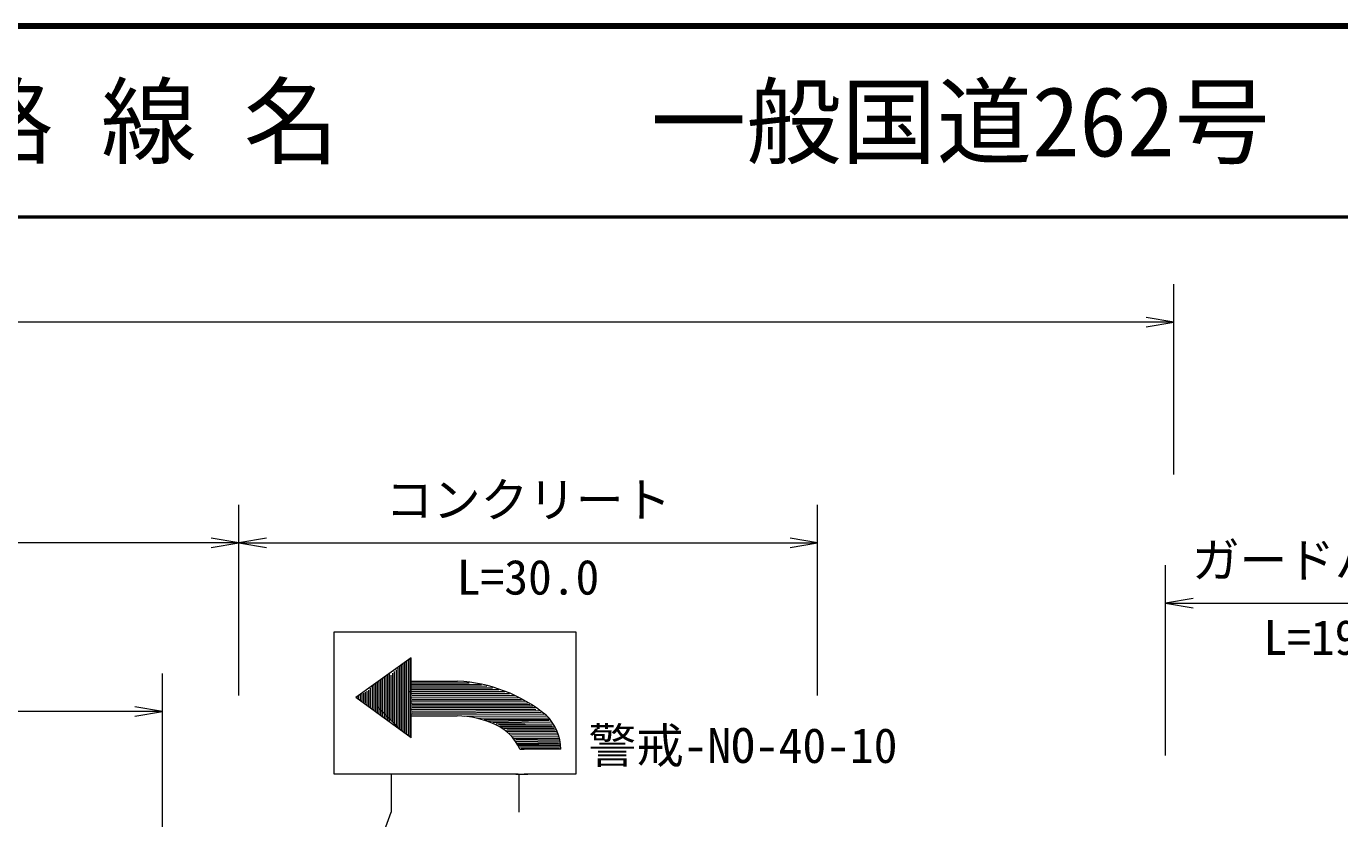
# Model space of a CAD drawing. Units: millimetres, scale not verified. Extents: x 40000 to 680000, y 20000 to 380000.
# Drawn here: x 183950 to 252890, y 338411 to 380000 of the extents above; entities that cross this region are included whole.
import ezdxf
from ezdxf.enums import TextEntityAlignment as Align

# ---------------------------------------------------------------- set-up
doc = ezdxf.new("R2010")
doc.units = ezdxf.units.MM
doc.header["$LTSCALE"] = 1000
for name, color, linetype, lineweight in [('M-STR-STR3', 7, 'Continuous', 13), ('M-STR-STRC', 7, 'Continuous', 13), ('M-TTL', 2, 'Continuous', 140), ('M-TTL-LINE', 7, 'Continuous', 50)]:
    doc.layers.add(name, color=color, linetype=linetype, lineweight=lineweight)
doc.layers.add('M-TTL-TXT', color=7, linetype='Continuous')
doc.styles.add('ＭＳ ゴシック', font='')
doc.styles.get('ＭＳ ゴシック').set_extended_font_data('MS Gothic')

# ---------------------------------------------------------------- blocks, each defined once
blk = doc.blocks.new('open_arrow')
at = {"color": 0, "linetype": 'Continuous', "lineweight": -2}
blk.add_lwpolyline([(7.5, 1.25), (0, 0), (7.5, -1.25)], dxfattribs=at)

msp = doc.modelspace()

# ---------------------------------------------------------------- linework, layer by layer
at = {"layer": 'M-STR-STR3'}
for p, q in [((244186, 356469), (244186, 366469)), ((244186, 364469), (79460, 364469)), ((195105, 344886), (195105, 354886)), ((225487, 344886), (225487, 354886)), ((195105, 352886), (113355, 352886)), ((195105, 352886), (225487, 352886)), ((243741, 341724), (243741, 351724)), ((243741, 349724), (261525, 349724)), ((191093, 336040), (191093, 346040)), ((191093, 344040), (125606, 344040))]:
    msp.add_line(p, q, dxfattribs=at)
at = {"layer": 'M-STR-STRC'}
for p, q in [((200111, 348219), (212801, 348219)), ((200111, 340749), (200111, 348219)), ((212801, 348219), (212801, 340749)), ((204161, 346856), (201250, 344769)), ((204094, 342698), (204094, 346808)), ((204161, 342649), (204161, 346856)), ((203284, 343288), (203284, 346133)), ((203374, 343222), (203374, 346223)), ((203464, 343157), (203464, 346313)), ((203554, 343091), (203554, 346403)), ((203644, 343026), (203644, 346493)), ((203734, 342960), (203734, 346550)), ((203824, 342895), (203824, 346615)), ((203914, 342829), (203914, 346679)), ((204004, 342763), (204004, 346744)), ((202206, 344073), (202206, 345454)), ((202296, 344008), (202296, 345519)), ((202386, 343942), (202386, 345583)), ((202476, 343877), (202476, 345648)), ((202566, 343811), (202566, 345712)), ((202656, 343746), (202656, 345777)), ((202746, 343680), (202746, 345841)), ((202836, 343614), (202836, 345906)), ((202924, 343550), (202924, 345969)), ((203014, 343485), (203014, 346034)), ((203104, 343562), (203104, 345953)), ((203194, 343472), (203194, 346043)), ((204152, 345542), (207204, 345542)), ((204152, 345452), (207845, 345452)), ((204156, 345628), (206592, 345628)), ((204161, 342649), (201250, 344769)), ((201396, 344685), (201396, 344853)), ((201486, 344633), (201486, 344905)), ((201576, 344581), (201576, 344957)), ((201666, 344529), (201666, 345009)), ((201666, 344529), (201666, 345009)), ((201756, 344478), (201756, 345061)), ((201846, 344373), (201846, 345113)), ((201936, 344296), (201936, 345165)), ((202026, 344246), (202026, 345268)), ((202116, 344197), (202116, 345362)), ((204048, 345093), (209061, 345091)), ((204093, 345272), (208418, 345288)), ((204138, 344988), (209322, 344988)), ((204138, 344988), (209322, 344988)), ((204152, 345377), (208117, 345362)), ((204152, 345198), (208748, 345198)), ((204167, 344778), (209768, 344763)), ((204197, 344883), (209603, 344877)), ((203630, 343036), (202386, 344280)), ((203630, 343036), (202386, 344280)), ((204123, 344599), (210115, 344573)), ((204123, 344494), (210265, 344483)), ((204167, 344165), (210694, 344150)), ((204197, 344674), (209939, 344674)), ((204197, 344329), (210544, 344329)), ((204197, 344240), (210679, 344240)), ((204212, 344419), (210382, 344411)), ((204212, 344060), (210874, 344090)), ((204152, 343910), (211110, 343897)), ((204161, 343809), (206562, 343813)), ((204212, 343970), (210980, 344004)), ((206952, 343798), (211259, 343805)), ((207610, 343701), (211364, 343691)), ((207985, 343626), (211428, 343626)), ((208194, 343536), (211383, 343581)), ((208434, 343461), (211473, 343491)), ((208610, 343408), (211622, 343377)), ((208733, 343356), (211593, 343386)), ((208808, 343282), (211547, 343311)), ((208808, 343237), (211652, 343237)), ((209018, 343147), (211667, 343162)), ((209125, 343012), (211775, 342996)), ((209171, 343078), (211727, 343072)), ((209313, 342921), (211817, 342907)), ((209423, 342826), (211884, 342817)), ((209471, 342728), (211850, 342714)), ((209513, 342623), (211907, 342623)), ((209623, 342475), (211972, 342443)), ((209646, 342563), (211937, 342534)), ((209736, 342398), (211892, 342383)), ((209744, 342279), (211967, 342264)), ((209751, 342324), (211981, 342353)), ((209792, 342188), (211966, 342204)), ((209853, 342057), (210086, 342057)), ((209901, 342129), (211937, 342114)), ((212011, 342057), (210009, 342057)), ((209767, 340749), (200111, 340749)), ((203111, 340749), (203111, 338749)), ((209652, 340749), (210269, 340749)), ((209801, 340749), (209801, 338749)), ((212801, 340749), (210081, 340749)), ((195105, 317246), (203111, 338749))]:
    msp.add_line(p, q, dxfattribs=at)
for centre, radius, start, end in [((206206, 337674), 7964, 50.86138, 87.22148), ((206428, 338655), 5159, 65.67449, 88.51057), ((207564, 341066), 2495, 23.40864, 66.62803), ((209505, 342035), 2506, 0.51322, 46.4217)]:
    msp.add_arc(centre, radius, start, end, dxfattribs=at)
at = {"layer": 'M-TTL'}
msp.add_line((680000, 380000), (40000, 380000), dxfattribs=at)
at = {"layer": 'M-TTL-LINE'}
msp.add_line((40000, 370000), (680000, 370000), dxfattribs=at)

# ---------------------------------------------------------------- block references
at = {"layer": 'M-STR-STR3', "xscale": 193, "yscale": 193, "rotation": 180}
for p in [(244186, 364469), (195105, 352886), (225487, 352886), (191093, 344040)]:
    msp.add_blockref('open_arrow', p, dxfattribs=at)
at = {"layer": 'M-STR-STR3', "xscale": 193, "yscale": 193}
for p in [(195105, 352886), (243741, 349724)]:
    msp.add_blockref('open_arrow', p, dxfattribs=at)

# ---------------------------------------------------------------- texts
at = {"layer": 'M-STR-STR3', "style": 'ＭＳ ゴシック'}
for s, p in [('コンクリート', (202796, 353682)), ('ガードパイプ', (245133, 350521)), ('L=30.0', (206546, 349623)), ('L=19.0', (248883, 346462))]:
    msp.add_text(s, height=1833, dxfattribs=at).set_placement(p, align=Align.BOTTOM_LEFT)
at = {"layer": 'M-STR-STRC', "style": 'ＭＳ ゴシック'}
msp.add_text('警戒-NO-40-10', height=1833, dxfattribs=at).set_placement((213454, 340787), align=Align.BOTTOM_LEFT)
at = {"layer": 'M-TTL-TXT', "style": 'ＭＳ ゴシック'}
for s, p in [('路 線 名', (180380, 375000)), ('一般国道262号', (216734, 375000))]:
    msp.add_text(s, height=3666, dxfattribs=at).set_placement(p, align=Align.MIDDLE_LEFT)

doc.saveas('drawing.dxf')
